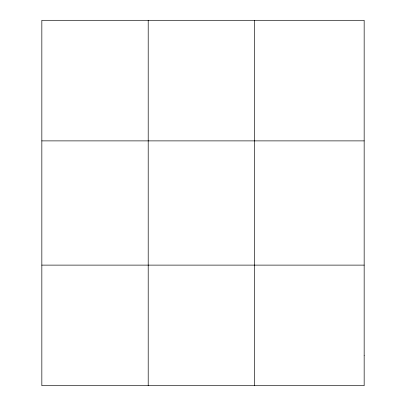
<?xml version="1.0" encoding="UTF-8"?>
<svg xmlns="http://www.w3.org/2000/svg" width="406" height="406" viewBox="0 0 406 406"><rect width="100%" height="100%" fill="white"/><g stroke="black" fill="none" stroke-linecap="round" stroke-linejoin="round"><path stroke-width="0.61" d="M148.205 385.7L148.205 20.3M254.572 385.7L254.572 20.3M41.838 140.882L364.162 140.882M41.838 265.118L364.162 265.118M364.162 355.554L364.162 385.7L41.838 385.7L41.838 20.3L364.162 20.3L364.162 355.554"/></g></svg>
